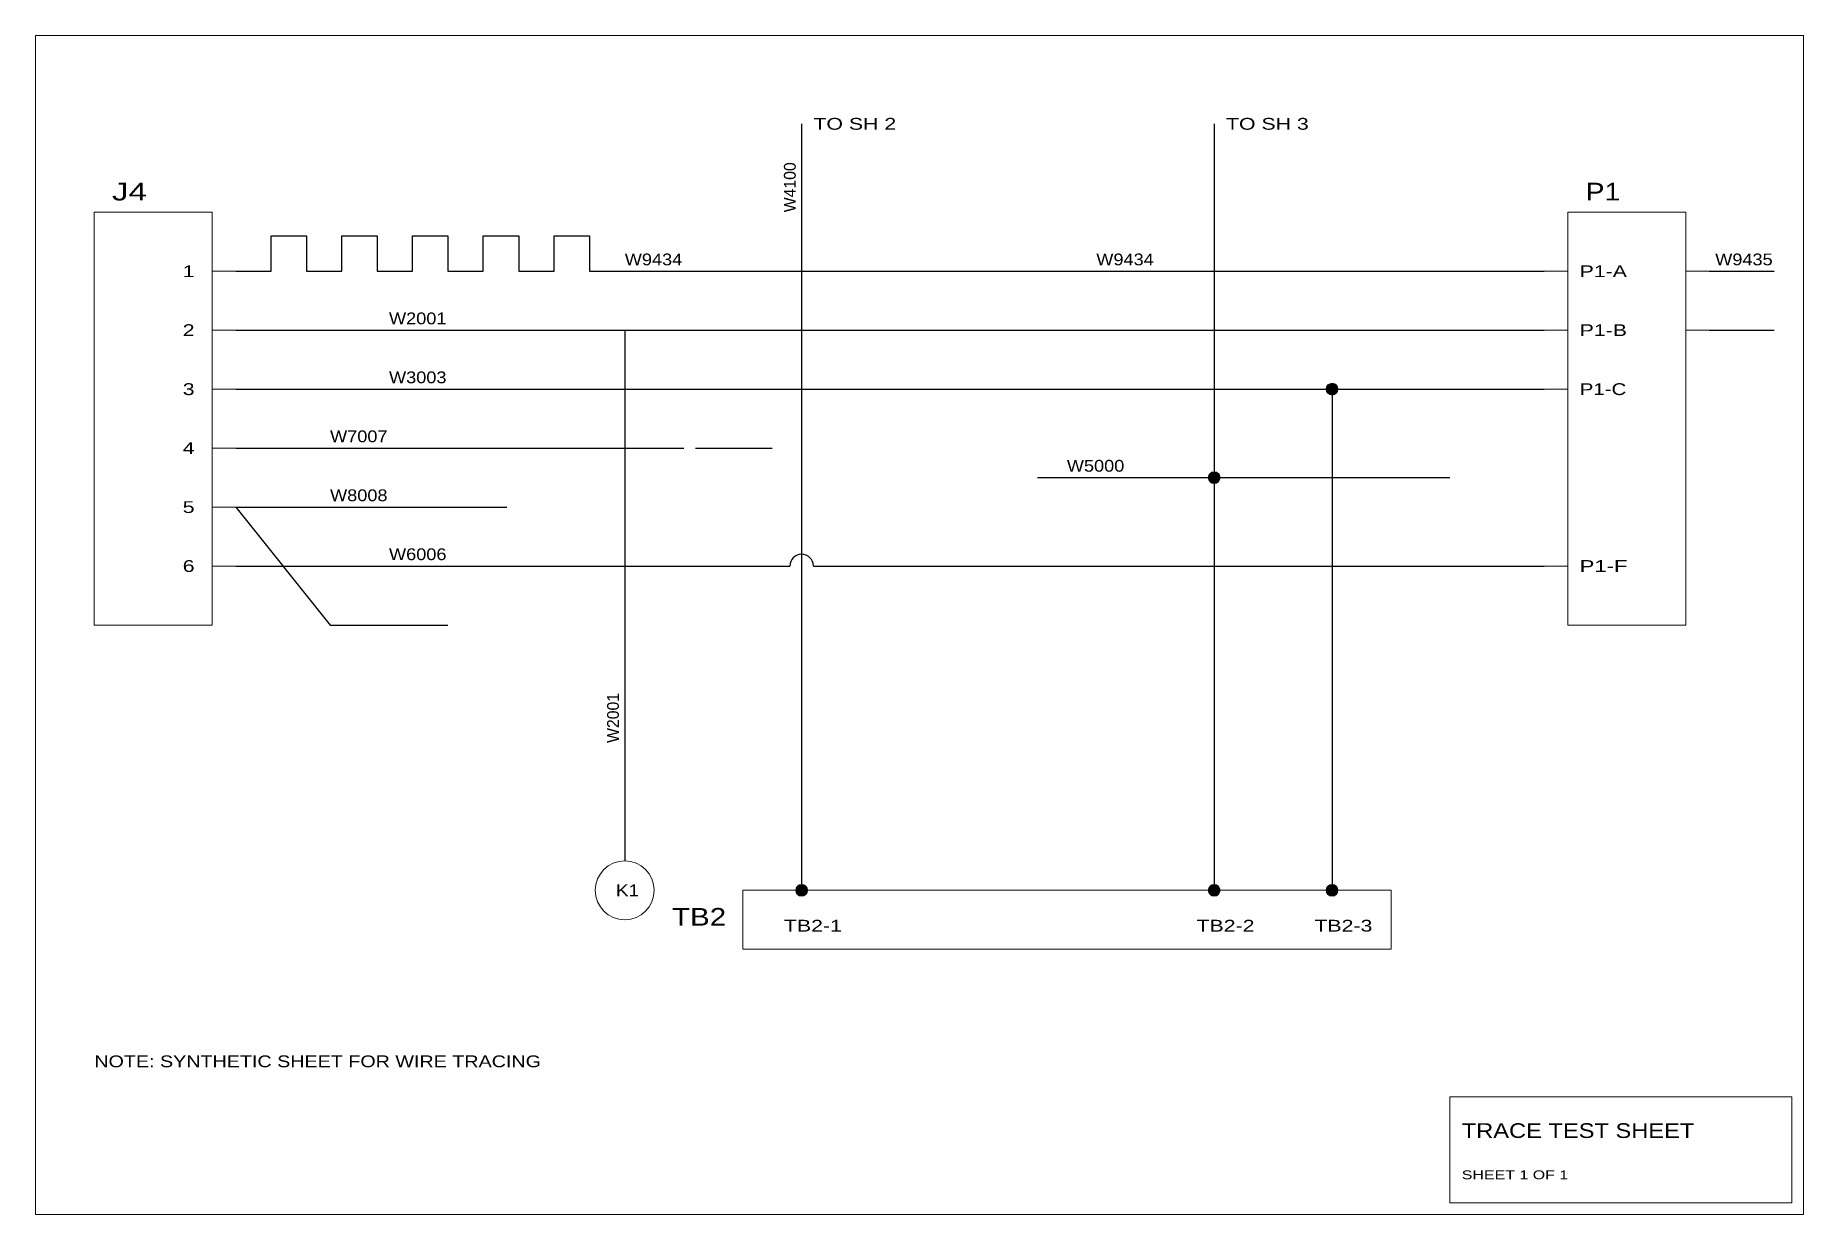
# Model space of a CAD drawing. Header units: metres. Extents: x 0 to 300, y 0 to 200.
import ezdxf

# ---------------------------------------------------------------- set-up
doc = ezdxf.new("R2010")
doc.units = ezdxf.units.M
doc.header["$LTSCALE"] = 0.8
for name, color, linetype, lineweight in [('1', 7, 'Continuous', 13), ('12', 7, 'Continuous', 13), ('14', 7, 'Continuous', 13), ('30', 7, 'Continuous', 13), ('4', 7, 'Continuous', 13), ('5', 7, 'Continuous', 25)]:
    doc.layers.add(name, color=color, linetype=linetype, lineweight=lineweight)
doc.layers.add('10', color=7, linetype='Continuous')
doc.layers.add('20', color=7, linetype='Continuous')

msp = doc.modelspace()

# ---------------------------------------------------------------- hatches: boundary and pattern name
at = {"layer": '12'}
for points in [[(131, 55, 1), (129, 55, 1)], [(201, 55, 1), (199, 55, 1)], [(221, 55, 1), (219, 55, 1)]]:
    msp.add_hatch(color=256, dxfattribs=at).paths.add_polyline_path(points)
at = {"layer": '14'}
for points in [[(221, 140, 1), (219, 140, 1)], [(201, 125, 1), (199, 125, 1)]]:
    msp.add_hatch(color=256, dxfattribs=at).paths.add_polyline_path(points)

# ---------------------------------------------------------------- linework, layer by layer
at = {"layer": '1'}
msp.add_lwpolyline([(0, 0), (300, 0), (300, 200), (0, 200)], close=True, dxfattribs=at)
at = {"layer": '12'}
for p, q in [((30, 160), (34, 160)), ((256, 160), (260, 160)), ((280, 160), (284, 160)), ((30, 150), (34, 150)), ((256, 150), (260, 150)), ((280, 150), (284, 150)), ((30, 140), (34, 140)), ((256, 140), (260, 140)), ((30, 130), (34, 130)), ((30, 120), (34, 120)), ((30, 110), (34, 110)), ((256, 110), (260, 110))]:
    msp.add_line(p, q, dxfattribs=at)
for points in [[(10, 100), (30, 100), (30, 170), (10, 170)], [(260, 100), (280, 100), (280, 170), (260, 170)], [(120, 45), (230, 45), (230, 55), (120, 55)]]:
    msp.add_lwpolyline(points, close=True, dxfattribs=at)
for centre in [(130, 55), (200, 55), (220, 55)]:
    msp.add_circle(centre, 1, dxfattribs=at)
at = {"layer": '14'}
for centre in [(220, 140), (200, 125)]:
    msp.add_circle(centre, 1, dxfattribs=at)
at = {"layer": '30'}
msp.add_circle((100, 55), 5, dxfattribs=at)
at = {"layer": '4'}
msp.add_lwpolyline([(240, 2), (298, 2), (298, 20), (240, 20)], close=True, dxfattribs=at)
at = {"layer": '5'}
for p, q in [((130, 185), (130, 55)), ((200, 185), (200, 55)), ((284, 160), (295, 160)), ((34, 150), (256, 150)), ((100, 150), (100, 60)), ((284, 150), (295, 150)), ((34, 140), (256, 140)), ((220, 140), (220, 55)), ((34, 130), (90, 130)), ((90.02, 130), (110, 130)), ((112, 130), (125, 130)), ((170, 125), (240, 125)), ((34, 120), (80, 120)), ((34, 110), (128, 110)), ((132, 110), (256, 110))]:
    msp.add_line(p, q, dxfattribs=at)
for points in [[(34, 160), (40, 160), (40, 166), (46, 166), (46, 160), (52, 160), (52, 166), (58, 166), (58, 160), (64, 160), (64, 166), (70, 166), (70, 160), (76, 160), (76, 166), (82, 166), (82, 160), (88, 160), (88, 166), (94, 166), (94, 160), (112, 160), (150, 160), (190, 160), (220, 160)], [(220, 160), (240, 160), (256, 160)], [(34, 120), (50, 100), (70, 100)]]:
    msp.add_lwpolyline(points, dxfattribs=at)
msp.add_arc((130, 110), 2, 0, 180, dxfattribs=at)

# ---------------------------------------------------------------- texts
at = {"layer": '10'}
for s, width, p in [('TO SH 2', 1.35, (132, 184)), ('TO SH 3', 1.35, (202, 184)), ('W9434', 1.15, (100, 161)), ('W9434', 1.15, (180, 161)), ('W9435', 1.15, (285, 161)), ('W2001', 1.15, (60, 151)), ('W3003', 1.15, (60, 141)), ('W7007', 1.15, (50, 131)), ('W5000', 1.15, (175, 126)), ('W8008', 1.15, (50, 121)), ('W6006', 1.15, (60, 111))]:
    msp.add_text(s, height=2, dxfattribs=dict(at, width=width)).set_placement(p)
for s, p in [('W4100', (129, 170)), ('W2001', (99, 80))]:
    msp.add_text(s, height=2, rotation=90, dxfattribs=at).set_placement(p)
at = {"layer": '12'}
for s, height, width, p in [('J4', 3, 1.4, (13, 172)), ('P1', 3, 1.2, (263, 172)), ('1', 2, 1.35, (25, 159)), ('P1-A', 2, 1.35, (262, 159)), ('2', 2, 1.35, (25, 149)), ('P1-B', 2, 1.35, (262, 149)), ('3', 2, 1.35, (25, 139)), ('P1-C', 2, 1.3, (262, 139)), ('4', 2, 1.35, (25, 129)), ('5', 2, 1.35, (25, 119)), ('6', 2, 1.35, (25, 109)), ('P1-F', 2, 1.4, (262, 109)), ('TB2', 3, 1.25, (108, 49)), ('TB2-1', 2, 1.35, (127, 48)), ('TB2-2', 2, 1.35, (197, 48)), ('TB2-3', 2, 1.35, (217, 48))]:
    msp.add_text(s, height=height, dxfattribs=dict(at, width=width)).set_placement(p)
at = {"layer": '20', "width": 1.25}
msp.add_text('NOTE: SYNTHETIC SHEET FOR WIRE TRACING', height=2, dxfattribs=at).set_placement((10, 25))
at = {"layer": '30', "width": 1.2}
msp.add_text('K1', height=2, dxfattribs=at).set_placement((98.5, 54))
at = {"layer": '4'}
for s, height, width, p in [('TRACE TEST SHEET', 2.5, 1.2, (242, 13)), ('SHEET 1 OF 1', 1.5, 1.35, (242, 6))]:
    msp.add_text(s, height=height, dxfattribs=dict(at, width=width)).set_placement(p)

doc.saveas('drawing.dxf')
